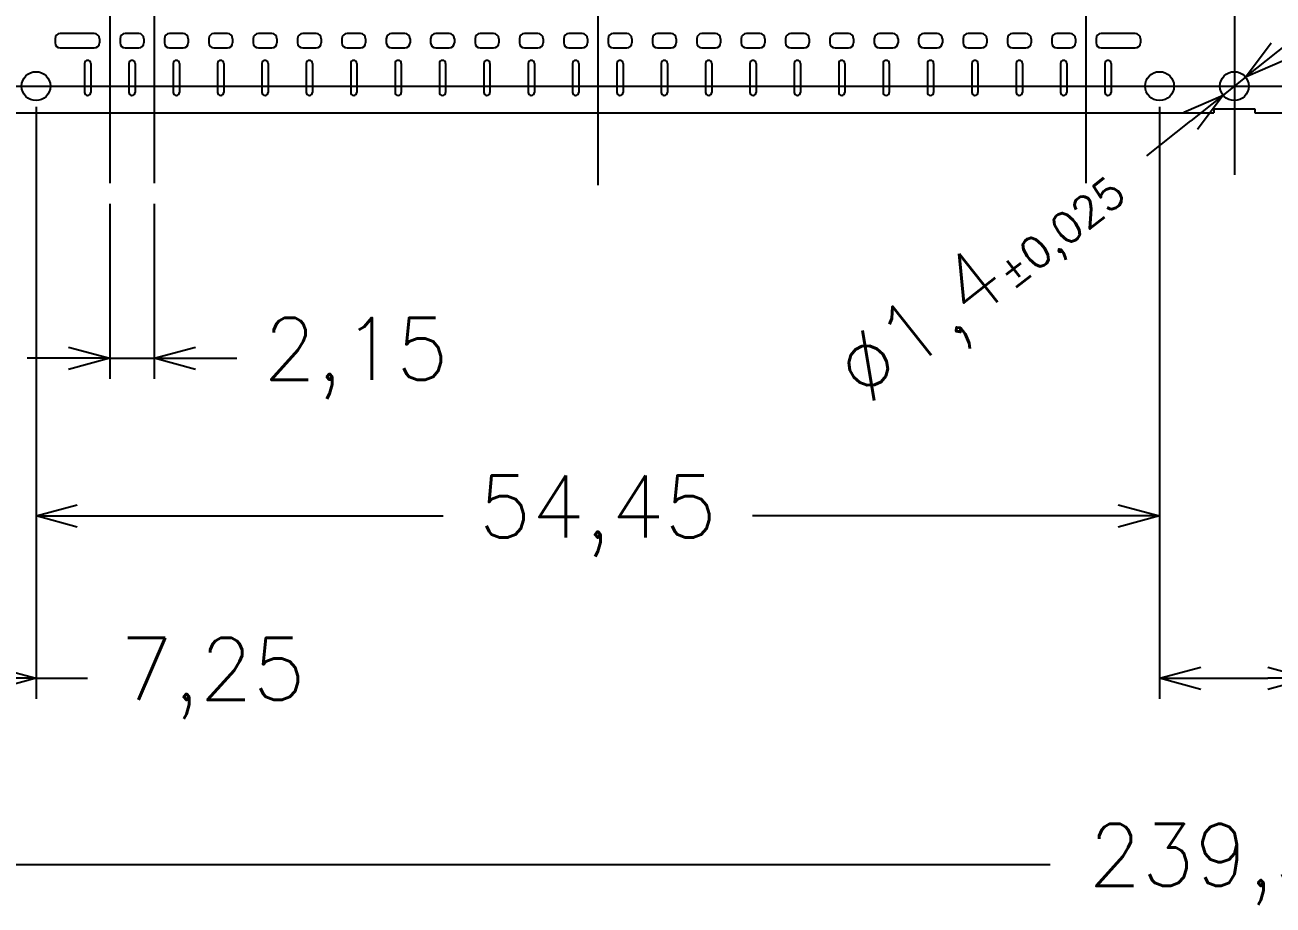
# Model space of a CAD drawing. Header units: millimetres. Extents: x -969 to -640, y 747 to 954.
# Drawn here: x -838.6 to -778.1, y 818.8 to 861.4 of the extents above; entities that cross this region are included whole.
import ezdxf

# ---------------------------------------------------------------- set-up
doc = ezdxf.new("R2010")
doc.units = ezdxf.units.MM
doc.header["$PDMODE"] = 3
doc.header["$PDSIZE"] = -1
doc.linetypes.add('CENTER', pattern=[10.16, 6.35, -1.27, 1.27, -1.27])
doc.layers.get('DEFPOINTS').update_dxf_attribs({"color": 10})
for name, color, linetype in [('1', 3, 'Continuous'), ('CEN', 8, 'CENTER'), ('DIM', 7, 'Continuous')]:
    doc.layers.add(name, color=color, linetype=linetype)
doc.styles.add('SIMPLEX', font='simplex')
doc.styles.get("Standard").update_dxf_attribs({"font": 'txt.shx', "bigfont": 'chineset.shx'})
doc.dimstyles.new('ISO-25', dxfattribs={"dimtxt": 2.5, "dimasz": 2.5, "dimexe": 1.25, "dimexo": 0.625, "dimtad": 1, "dimtxsty": 'Standard', "dimcen": 2.5, "dimadec": 0, "dimazin": 0, "dimtfac": 1, "dimtmove": 0, "dimatfit": 3, "dimfxl": 1, "dimarcsym": 0})

# ---------------------------------------------------------------- blocks, each defined once
blk = doc.blocks.new('_OPEN30')
at = {"color": 0, "linetype": 'ByBlock'}
for p, q in [((-1, 0.268), (0, 0)), ((0, 0), (-1, -0.268)), ((0, 0), (-1, 0))]:
    blk.add_line(p, q, dxfattribs=at)
blk = doc.blocks.new('*D7')
at = {"layer": 'DEFPOINTS', "color": 0, "transparency": 16777216}
for p in [(-845.274, 858.416), (-838.024, 858.416), (-838.024, 829.732)]:
    blk.add_point(p, dxfattribs=at)
at = {"layer": 'DIM', "color": 0, "lineweight": -2, "transparency": 16777216}
for p, q in [((-845.274, 857.416), (-845.274, 828.732)), ((-838.024, 857.416), (-838.024, 828.732)), ((-843.274, 829.732), (-840.024, 829.732)), ((-838.024, 829.732), (-835.524, 829.732))]:
    blk.add_line(p, q, dxfattribs=at)
at = {"layer": 'DIM', "color": 0, "lineweight": -2, "transparency": 16777216, "xscale": 2, "yscale": 2, "zscale": 2, "rotation": 180}
blk.add_blockref('_OPEN30', (-845.274, 829.732), dxfattribs=at)
at = {"layer": 'DIM', "color": 0, "lineweight": -2, "transparency": 16777216, "xscale": 2, "yscale": 2, "zscale": 2}
blk.add_blockref('_OPEN30', (-838.024, 829.732), dxfattribs=at)
at = {"layer": 'DIM', "color": 0, "transparency": 16777216, "insert": (-829.452, 829.732), "char_height": 3, "attachment_point": 5, "style": 'SIMPLEX'}
blk.add_mtext('7,25', dxfattribs=at)
blk = doc.blocks.new('*D8')
at = {"layer": 'DEFPOINTS', "color": 0, "transparency": 16777216}
for p in [(-838.024, 858.416), (-783.574, 858.416), (-783.574, 837.596)]:
    blk.add_point(p, dxfattribs=at)
at = {"layer": 'DIM', "color": 0, "lineweight": -2, "transparency": 16777216}
for p, q in [((-838.024, 857.416), (-838.024, 836.596)), ((-783.574, 857.416), (-783.574, 836.596)), ((-836.024, 837.596), (-818.299, 837.596)), ((-785.574, 837.596), (-803.299, 837.596))]:
    blk.add_line(p, q, dxfattribs=at)
at = {"layer": 'DIM', "color": 0, "lineweight": -2, "transparency": 16777216, "xscale": 2, "yscale": 2, "zscale": 2, "rotation": 180}
blk.add_blockref('_OPEN30', (-838.024, 837.596), dxfattribs=at)
at = {"layer": 'DIM', "color": 0, "lineweight": -2, "transparency": 16777216, "xscale": 2, "yscale": 2, "zscale": 2}
blk.add_blockref('_OPEN30', (-783.574, 837.596), dxfattribs=at)
at = {"layer": 'DIM', "color": 0, "transparency": 16777216, "insert": (-810.799, 837.596), "char_height": 3, "attachment_point": 5, "style": 'SIMPLEX'}
blk.add_mtext('54,45', dxfattribs=at)
blk = doc.blocks.new('*D10')
at = {"layer": 'DEFPOINTS', "color": 0, "transparency": 16777216}
for p in [(-783.574, 858.416), (-776.324, 858.416), (-776.324, 829.732)]:
    blk.add_point(p, dxfattribs=at)
at = {"layer": 'DIM', "color": 0, "lineweight": -2, "transparency": 16777216}
for p, q in [((-783.574, 857.416), (-783.574, 828.732)), ((-776.324, 857.416), (-776.324, 828.732)), ((-781.574, 829.732), (-778.324, 829.732)), ((-776.324, 829.732), (-773.324, 829.732))]:
    blk.add_line(p, q, dxfattribs=at)
at = {"layer": 'DIM', "color": 0, "lineweight": -2, "transparency": 16777216, "xscale": 2, "yscale": 2, "zscale": 2, "rotation": 180}
blk.add_blockref('_OPEN30', (-783.574, 829.732), dxfattribs=at)
at = {"layer": 'DIM', "color": 0, "lineweight": -2, "transparency": 16777216, "xscale": 2, "yscale": 2, "zscale": 2}
blk.add_blockref('_OPEN30', (-776.324, 829.732), dxfattribs=at)
at = {"layer": 'DIM', "color": 0, "transparency": 16777216, "insert": (-767.252, 829.732), "char_height": 3, "attachment_point": 5, "style": 'SIMPLEX'}
blk.add_mtext('7,25', dxfattribs=at)
blk = doc.blocks.new('*D17')
at = {"layer": 'DEFPOINTS', "color": 0, "transparency": 16777216}
for p in [(-834.449, 853.716), (-832.299, 853.716), (-832.299, 845.234)]:
    blk.add_point(p, dxfattribs=at)
at = {"layer": 'DIM', "color": 0, "lineweight": -2, "transparency": 16777216}
for p, q in [((-834.449, 852.716), (-834.449, 844.234)), ((-832.299, 852.716), (-832.299, 844.234)), ((-836.449, 845.234), (-838.449, 845.234)), ((-834.449, 845.234), (-832.299, 845.234)), ((-830.299, 845.234), (-828.299, 845.234))]:
    blk.add_line(p, q, dxfattribs=at)
at = {"layer": 'DIM', "color": 0, "lineweight": -2, "transparency": 16777216, "xscale": 2, "yscale": 2, "zscale": 2}
blk.add_blockref('_OPEN30', (-834.449, 845.234), dxfattribs=at)
at = {"layer": 'DIM', "color": 0, "lineweight": -2, "transparency": 16777216, "xscale": 2, "yscale": 2, "zscale": 2, "rotation": 180}
blk.add_blockref('_OPEN30', (-832.299, 845.234), dxfattribs=at)
at = {"layer": 'DIM', "color": 0, "transparency": 16777216, "insert": (-822.513, 845.234), "char_height": 3, "attachment_point": 5, "style": 'SIMPLEX'}
blk.add_mtext('2,15', dxfattribs=at)
blk = doc.blocks.new('*D33')
at = {"layer": 'DEFPOINTS', "color": 0, "transparency": 16777216}
for p in [(-899.724, 858.416), (-660.174, 858.416), (-899.724, 820.719)]:
    blk.add_point(p, dxfattribs=at)
at = {"layer": 'DIM', "color": 0, "lineweight": -2, "transparency": 16777216}
for p, q in [((-899.724, 857.416), (-899.724, 819.719)), ((-660.174, 857.416), (-660.174, 819.719)), ((-897.724, 820.719), (-788.877, 820.719)), ((-662.174, 820.719), (-771.02, 820.719))]:
    blk.add_line(p, q, dxfattribs=at)
at = {"layer": 'DIM', "color": 0, "lineweight": -2, "transparency": 16777216, "xscale": 2, "yscale": 2, "zscale": 2, "rotation": 180}
blk.add_blockref('_OPEN30', (-899.724, 820.719), dxfattribs=at)
at = {"layer": 'DIM', "color": 0, "lineweight": -2, "transparency": 16777216, "xscale": 2, "yscale": 2, "zscale": 2}
blk.add_blockref('_OPEN30', (-660.174, 820.719), dxfattribs=at)
at = {"layer": 'DIM', "color": 0, "transparency": 16777216, "insert": (-779.949, 820.719), "char_height": 3, "attachment_point": 5, "style": 'SIMPLEX'}
blk.add_mtext('239,55', dxfattribs=at)
blk = doc.blocks.new('*D47')
at = {"layer": 'DEFPOINTS', "color": 0, "transparency": 16777216}
for p in [(-779.401, 858.852), (-780.496, 857.98)]:
    blk.add_point(p, dxfattribs=at)
at = {"layer": 'DIM', "color": 0, "lineweight": -2, "transparency": 16777216}
for p, q in [((-777.836, 860.098), (-776.271, 861.343)), ((-779.401, 858.852), (-780.496, 857.98)), ((-784.192, 855.039), (-782.061, 856.735))]:
    blk.add_line(p, q, dxfattribs=at)
at = {"layer": 'DIM', "color": 0, "lineweight": -2, "transparency": 16777216, "xscale": 2, "yscale": 2, "zscale": 2}
for p, rotation in [((-779.401, 858.852), 218.5169423281127), ((-780.496, 857.98), 38.51694232811271)]:
    blk.add_blockref('_OPEN30', p, dxfattribs=dict(at, rotation=rotation))
at = {"layer": 'DIM', "color": 0, "transparency": 16777216, "insert": (-792.072, 848.767), "char_height": 3, "attachment_point": 5, "rotation": 38.51694, "style": 'SIMPLEX'}
blk.add_mtext('∅1,4{\\H1.500000;±0,025}', dxfattribs=at)

msp = doc.modelspace()

# ---------------------------------------------------------------- linework, layer by layer
at = {"layer": '1'}
for p, q in [((-837.0986804, 860.71640189), (-837.0986804, 860.51640189)), ((-836.8486804, 860.26640189), (-835.1986804, 860.26640189)), ((-833.6986804, 860.26640189), (-833.0486804, 860.26640189)), ((-831.5486804, 860.26640189), (-830.8986804, 860.26640189)), ((-829.3986804, 860.26640189), (-828.7486804, 860.26640189)), ((-827.2486804, 860.26640189), (-826.5986804, 860.26640189)), ((-825.0986804, 860.26640189), (-824.4486804, 860.26640189)), ((-822.9486804, 860.26640189), (-822.2986804, 860.26640189)), ((-820.7986804, 860.26640189), (-820.1486804, 860.26640189)), ((-818.6486804, 860.26640189), (-817.9986804, 860.26640189)), ((-816.4986804, 860.26640189), (-815.8486804, 860.26640189)), ((-814.3486804, 860.26640189), (-813.6986804, 860.26640189)), ((-812.1986804, 860.26640189), (-811.5486804, 860.26640189)), ((-810.0486804, 860.26640189), (-809.3986804, 860.26640189)), ((-807.8986804, 860.26640189), (-807.2486804, 860.26640189)), ((-805.7486804, 860.26640189), (-805.0986804, 860.26640189)), ((-803.5986804, 860.26640189), (-802.9486804, 860.26640189)), ((-801.4486804, 860.26640189), (-800.7986804, 860.26640189)), ((-799.2986804, 860.26640189), (-798.6486804, 860.26640189)), ((-797.1486804, 860.26640189), (-796.4986804, 860.26640189)), ((-794.9986804, 860.26640189), (-794.3486804, 860.26640189)), ((-792.8486804, 860.26640189), (-792.1986804, 860.26640189)), ((-790.6986804, 860.26640189), (-790.0486804, 860.26640189)), ((-788.5486804, 860.26640189), (-787.8986804, 860.26640189)), ((-786.3986804, 860.26640189), (-784.7486804, 860.26640189)), ((-835.6736804, 859.51640189), (-835.6736804, 858.11640189)), ((-835.6736804, 859.51640189), (-835.6736804, 858.11640189)), ((-835.3736804, 859.51640189), (-835.3736804, 858.11640189)), ((-835.3736804, 859.51640189), (-835.3736804, 858.11640189)), ((-833.5236804, 859.51640189), (-833.5236804, 858.11640189)), ((-833.5236804, 859.51640189), (-833.5236804, 858.11640189)), ((-833.2236804, 859.51640189), (-833.2236804, 858.11640189)), ((-833.2236804, 859.51640189), (-833.2236804, 858.11640189)), ((-831.3736804, 859.51640189), (-831.3736804, 858.11640189)), ((-831.3736804, 859.51640189), (-831.3736804, 858.11640189)), ((-831.0736804, 859.51640189), (-831.0736804, 858.11640189)), ((-831.0736804, 859.51640189), (-831.0736804, 858.11640189)), ((-829.2236804, 859.51640189), (-829.2236804, 858.11640189)), ((-829.2236804, 859.51640189), (-829.2236804, 858.11640189)), ((-828.9236804, 859.51640189), (-828.9236804, 858.11640189)), ((-828.9236804, 859.51640189), (-828.9236804, 858.11640189)), ((-827.0736804, 859.51640189), (-827.0736804, 858.11640189)), ((-827.0736804, 859.51640189), (-827.0736804, 858.11640189)), ((-826.7736804, 859.51640189), (-826.7736804, 858.11640189)), ((-826.7736804, 859.51640189), (-826.7736804, 858.11640189)), ((-824.9236804, 859.51640189), (-824.9236804, 858.11640189)), ((-824.9236804, 859.51640189), (-824.9236804, 858.11640189)), ((-824.6236804, 859.51640189), (-824.6236804, 858.11640189)), ((-824.6236804, 859.51640189), (-824.6236804, 858.11640189)), ((-822.7736804, 859.51640189), (-822.7736804, 858.11640189)), ((-822.7736804, 859.51640189), (-822.7736804, 858.11640189)), ((-822.4736804, 859.51640189), (-822.4736804, 858.11640189)), ((-822.4736804, 859.51640189), (-822.4736804, 858.11640189)), ((-820.6236804, 859.51640189), (-820.6236804, 858.11640189)), ((-820.6236804, 859.51640189), (-820.6236804, 858.11640189)), ((-820.3236804, 859.51640189), (-820.3236804, 858.11640189)), ((-820.3236804, 859.51640189), (-820.3236804, 858.11640189)), ((-818.4736804, 859.51640189), (-818.4736804, 858.11640189)), ((-818.4736804, 859.51640189), (-818.4736804, 858.11640189)), ((-818.1736804, 859.51640189), (-818.1736804, 858.11640189)), ((-818.1736804, 859.51640189), (-818.1736804, 858.11640189)), ((-816.3236804, 859.51640189), (-816.3236804, 858.11640189)), ((-816.3236804, 859.51640189), (-816.3236804, 858.11640189)), ((-816.0236804, 859.51640189), (-816.0236804, 858.11640189)), ((-816.0236804, 859.51640189), (-816.0236804, 858.11640189)), ((-814.1736804, 859.51640189), (-814.1736804, 858.11640189)), ((-814.1736804, 859.51640189), (-814.1736804, 858.11640189)), ((-813.8736804, 859.51640189), (-813.8736804, 858.11640189)), ((-813.8736804, 859.51640189), (-813.8736804, 858.11640189)), ((-812.0236804, 859.51640189), (-812.0236804, 858.11640189)), ((-812.0236804, 859.51640189), (-812.0236804, 858.11640189)), ((-811.7236804, 859.51640189), (-811.7236804, 858.11640189)), ((-811.7236804, 859.51640189), (-811.7236804, 858.11640189)), ((-809.8736804, 859.51640189), (-809.8736804, 858.11640189)), ((-809.8736804, 859.51640189), (-809.8736804, 858.11640189)), ((-809.5736804, 859.51640189), (-809.5736804, 858.11640189)), ((-809.5736804, 859.51640189), (-809.5736804, 858.11640189)), ((-807.7236804, 859.51640189), (-807.7236804, 858.11640189)), ((-807.7236804, 859.51640189), (-807.7236804, 858.11640189)), ((-807.4236804, 859.51640189), (-807.4236804, 858.11640189)), ((-807.4236804, 859.51640189), (-807.4236804, 858.11640189)), ((-805.5736804, 859.51640189), (-805.5736804, 858.11640189)), ((-805.5736804, 859.51640189), (-805.5736804, 858.11640189)), ((-805.2736804, 859.51640189), (-805.2736804, 858.11640189)), ((-805.2736804, 859.51640189), (-805.2736804, 858.11640189)), ((-803.4236804, 859.51640189), (-803.4236804, 858.11640189)), ((-803.4236804, 859.51640189), (-803.4236804, 858.11640189)), ((-803.1236804, 859.51640189), (-803.1236804, 858.11640189)), ((-803.1236804, 859.51640189), (-803.1236804, 858.11640189)), ((-801.2736804, 859.51640189), (-801.2736804, 858.11640189)), ((-801.2736804, 859.51640189), (-801.2736804, 858.11640189)), ((-800.9736804, 859.51640189), (-800.9736804, 858.11640189)), ((-800.9736804, 859.51640189), (-800.9736804, 858.11640189)), ((-799.1236804, 859.51640189), (-799.1236804, 858.11640189)), ((-799.1236804, 859.51640189), (-799.1236804, 858.11640189)), ((-798.8236804, 859.51640189), (-798.8236804, 858.11640189)), ((-798.8236804, 859.51640189), (-798.8236804, 858.11640189)), ((-796.9736804, 859.51640189), (-796.9736804, 858.11640189)), ((-796.9736804, 859.51640189), (-796.9736804, 858.11640189)), ((-796.6736804, 859.51640189), (-796.6736804, 858.11640189)), ((-796.6736804, 859.51640189), (-796.6736804, 858.11640189)), ((-794.8236804, 859.51640189), (-794.8236804, 858.11640189)), ((-794.8236804, 859.51640189), (-794.8236804, 858.11640189)), ((-794.5236804, 859.51640189), (-794.5236804, 858.11640189)), ((-794.5236804, 859.51640189), (-794.5236804, 858.11640189)), ((-792.6736804, 859.51640189), (-792.6736804, 858.11640189)), ((-792.6736804, 859.51640189), (-792.6736804, 858.11640189)), ((-792.3736804, 859.51640189), (-792.3736804, 858.11640189)), ((-792.3736804, 859.51640189), (-792.3736804, 858.11640189)), ((-790.5236804, 859.51640189), (-790.5236804, 858.11640189)), ((-790.5236804, 859.51640189), (-790.5236804, 858.11640189)), ((-790.2236804, 859.51640189), (-790.2236804, 858.11640189)), ((-790.2236804, 859.51640189), (-790.2236804, 858.11640189)), ((-788.3736804, 859.51640189), (-788.3736804, 858.11640189)), ((-788.3736804, 859.51640189), (-788.3736804, 858.11640189)), ((-788.0736804, 859.51640189), (-788.0736804, 858.11640189)), ((-788.0736804, 859.51640189), (-788.0736804, 858.11640189)), ((-786.2236804, 859.51640189), (-786.2236804, 858.11640189)), ((-786.2236804, 859.51640189), (-786.2236804, 858.11640189)), ((-785.9236804, 859.51640189), (-785.9236804, 858.11640189)), ((-785.9236804, 859.51640189), (-785.9236804, 858.11640189)), ((-780.9486804, 857.31640189), (-779.9486804, 857.31640189)), ((-780.9486804, 857.31640189), (-780.9486804, 857.11640189)), ((-779.9486804, 857.31640189), (-778.9486804, 857.31640189)), ((-778.9486804, 857.31640189), (-778.9486804, 857.11640189))]:
    msp.add_line(p, q, dxfattribs=at)
at = {"layer": '1', "linetype": 'ByBlock'}
for p, q in [((-835.1986804, 860.96640189), (-836.8486804, 860.96640189)), ((-834.9486804, 860.71640189), (-834.9486804, 860.51640189)), ((-833.9486804, 860.71640189), (-833.9486804, 860.51640189)), ((-833.0486804, 860.96640189), (-833.6986804, 860.96640189)), ((-832.7986804, 860.71640189), (-832.7986804, 860.51640189)), ((-831.7986804, 860.71640189), (-831.7986804, 860.51640189)), ((-830.8986804, 860.96640189), (-831.5486804, 860.96640189)), ((-830.6486804, 860.71640189), (-830.6486804, 860.51640189)), ((-829.6486804, 860.71640189), (-829.6486804, 860.51640189)), ((-828.7486804, 860.96640189), (-829.3986804, 860.96640189)), ((-828.4986804, 860.71640189), (-828.4986804, 860.51640189)), ((-827.4986804, 860.71640189), (-827.4986804, 860.51640189)), ((-826.5986804, 860.96640189), (-827.2486804, 860.96640189)), ((-826.3486804, 860.71640189), (-826.3486804, 860.51640189)), ((-825.3486804, 860.71640189), (-825.3486804, 860.51640189)), ((-824.4486804, 860.96640189), (-825.0986804, 860.96640189)), ((-824.1986804, 860.71640189), (-824.1986804, 860.51640189)), ((-823.1986804, 860.71640189), (-823.1986804, 860.51640189)), ((-822.2986804, 860.96640189), (-822.9486804, 860.96640189)), ((-822.0486804, 860.71640189), (-822.0486804, 860.51640189)), ((-821.0486804, 860.71640189), (-821.0486804, 860.51640189)), ((-820.1486804, 860.96640189), (-820.7986804, 860.96640189)), ((-819.8986804, 860.71640189), (-819.8986804, 860.51640189)), ((-818.8986804, 860.71640189), (-818.8986804, 860.51640189)), ((-817.9986804, 860.96640189), (-818.6486804, 860.96640189)), ((-817.7486804, 860.71640189), (-817.7486804, 860.51640189)), ((-816.7486804, 860.71640189), (-816.7486804, 860.51640189)), ((-815.8486804, 860.96640189), (-816.4986804, 860.96640189)), ((-815.5986804, 860.71640189), (-815.5986804, 860.51640189)), ((-814.5986804, 860.71640189), (-814.5986804, 860.51640189)), ((-813.6986804, 860.96640189), (-814.3486804, 860.96640189)), ((-813.4486804, 860.71640189), (-813.4486804, 860.51640189)), ((-812.4486804, 860.71640189), (-812.4486804, 860.51640189)), ((-811.5486804, 860.96640189), (-812.1986804, 860.96640189)), ((-811.2986804, 860.71640189), (-811.2986804, 860.51640189)), ((-810.2986804, 860.71640189), (-810.2986804, 860.51640189)), ((-809.3986804, 860.96640189), (-810.0486804, 860.96640189)), ((-809.1486804, 860.71640189), (-809.1486804, 860.51640189)), ((-808.1486804, 860.71640189), (-808.1486804, 860.51640189)), ((-807.2486804, 860.96640189), (-807.8986804, 860.96640189)), ((-806.9986804, 860.71640189), (-806.9986804, 860.51640189)), ((-805.9986804, 860.71640189), (-805.9986804, 860.51640189)), ((-805.0986804, 860.96640189), (-805.7486804, 860.96640189)), ((-804.8486804, 860.71640189), (-804.8486804, 860.51640189)), ((-803.8486804, 860.71640189), (-803.8486804, 860.51640189)), ((-802.9486804, 860.96640189), (-803.5986804, 860.96640189)), ((-802.6986804, 860.71640189), (-802.6986804, 860.51640189)), ((-801.6986804, 860.71640189), (-801.6986804, 860.51640189)), ((-800.7986804, 860.96640189), (-801.4486804, 860.96640189)), ((-800.5486804, 860.71640189), (-800.5486804, 860.51640189)), ((-799.5486804, 860.71640189), (-799.5486804, 860.51640189)), ((-798.6486804, 860.96640189), (-799.2986804, 860.96640189)), ((-798.3986804, 860.71640189), (-798.3986804, 860.51640189)), ((-797.3986804, 860.71640189), (-797.3986804, 860.51640189)), ((-796.4986804, 860.96640189), (-797.1486804, 860.96640189)), ((-796.2486804, 860.71640189), (-796.2486804, 860.51640189)), ((-795.2486804, 860.71640189), (-795.2486804, 860.51640189)), ((-794.3486804, 860.96640189), (-794.9986804, 860.96640189)), ((-794.0986804, 860.71640189), (-794.0986804, 860.51640189)), ((-793.0986804, 860.71640189), (-793.0986804, 860.51640189)), ((-792.1986804, 860.96640189), (-792.8486804, 860.96640189)), ((-791.9486804, 860.71640189), (-791.9486804, 860.51640189)), ((-790.9486804, 860.71640189), (-790.9486804, 860.51640189)), ((-790.0486804, 860.96640189), (-790.6986804, 860.96640189)), ((-789.7986804, 860.71640189), (-789.7986804, 860.51640189)), ((-788.7986804, 860.71640189), (-788.7986804, 860.51640189)), ((-787.8986804, 860.96640189), (-788.5486804, 860.96640189)), ((-787.6486804, 860.71640189), (-787.6486804, 860.51640189)), ((-786.6486804, 860.71640189), (-786.6486804, 860.51640189)), ((-784.7486804, 860.96640189), (-786.3986804, 860.96640189)), ((-784.4986804, 860.71640189), (-784.4986804, 860.51640189)), ((-840.6486804, 857.11640189), (-810.7986804, 857.11640189)), ((-810.7986804, 857.11640189), (-780.9486804, 857.11640189)), ((-778.9486804, 857.11640189), (-749.0986804, 857.11640189))]:
    msp.add_line(p, q, dxfattribs=at)
at = {"layer": '1'}
for centre in [(-838.0236804, 858.41640189), (-783.5736804, 858.41640189), (-779.9486804, 858.41640189)]:
    msp.add_circle(centre, 0.7, dxfattribs=at)
for centre, radius, start, end in [((-836.8486804, 860.71640189), 0.25, 90, 180), ((-836.8486804, 860.51640189), 0.25, 180, 270), ((-835.5236804, 859.51640189), 0.15, 0, 180), ((-835.5236804, 859.51640189), 0.15, 0, 180), ((-833.3736804, 859.51640189), 0.15, 0, 180), ((-833.3736804, 859.51640189), 0.15, 0, 180), ((-831.2236804, 859.51640189), 0.15, 0, 180), ((-831.2236804, 859.51640189), 0.15, 0, 180), ((-829.0736804, 859.51640189), 0.15, 0, 180), ((-829.0736804, 859.51640189), 0.15, 0, 180), ((-826.9236804, 859.51640189), 0.15, 0, 180), ((-826.9236804, 859.51640189), 0.15, 0, 180), ((-824.7736804, 859.51640189), 0.15, 0, 180), ((-824.7736804, 859.51640189), 0.15, 0, 180), ((-822.6236804, 859.51640189), 0.15, 0, 180), ((-822.6236804, 859.51640189), 0.15, 0, 180), ((-820.4736804, 859.51640189), 0.15, 0, 180), ((-820.4736804, 859.51640189), 0.15, 0, 180), ((-818.3236804, 859.51640189), 0.15, 0, 180), ((-818.3236804, 859.51640189), 0.15, 0, 180), ((-816.1736804, 859.51640189), 0.15, 0, 180), ((-816.1736804, 859.51640189), 0.15, 0, 180), ((-814.0236804, 859.51640189), 0.15, 0, 180), ((-814.0236804, 859.51640189), 0.15, 0, 180), ((-811.8736804, 859.51640189), 0.15, 0, 180), ((-811.8736804, 859.51640189), 0.15, 0, 180), ((-809.7236804, 859.51640189), 0.15, 0, 180), ((-809.7236804, 859.51640189), 0.15, 0, 180), ((-807.5736804, 859.51640189), 0.15, 0, 180), ((-807.5736804, 859.51640189), 0.15, 0, 180), ((-805.4236804, 859.51640189), 0.15, 0, 180), ((-805.4236804, 859.51640189), 0.15, 0, 180), ((-803.2736804, 859.51640189), 0.15, 0, 180), ((-803.2736804, 859.51640189), 0.15, 0, 180), ((-801.1236804, 859.51640189), 0.15, 0, 180), ((-801.1236804, 859.51640189), 0.15, 0, 180), ((-798.9736804, 859.51640189), 0.15, 0, 180), ((-798.9736804, 859.51640189), 0.15, 0, 180), ((-796.8236804, 859.51640189), 0.15, 0, 180), ((-796.8236804, 859.51640189), 0.15, 0, 180), ((-794.6736804, 859.51640189), 0.15, 0, 180), ((-794.6736804, 859.51640189), 0.15, 0, 180), ((-792.5236804, 859.51640189), 0.15, 0, 180), ((-792.5236804, 859.51640189), 0.15, 0, 180), ((-790.3736804, 859.51640189), 0.15, 0, 180), ((-790.3736804, 859.51640189), 0.15, 0, 180), ((-788.2236804, 859.51640189), 0.15, 0, 180), ((-788.2236804, 859.51640189), 0.15, 0, 180), ((-786.0736804, 859.51640189), 0.15, 0, 180), ((-786.0736804, 859.51640189), 0.15, 0, 180), ((-835.5236804, 858.11640189), 0.15, 180, 0), ((-835.5236804, 858.11640189), 0.15, 180, 0), ((-833.3736804, 858.11640189), 0.15, 180, 0), ((-833.3736804, 858.11640189), 0.15, 180, 0), ((-831.2236804, 858.11640189), 0.15, 180, 0), ((-831.2236804, 858.11640189), 0.15, 180, 0), ((-829.0736804, 858.11640189), 0.15, 180, 0), ((-829.0736804, 858.11640189), 0.15, 180, 0), ((-826.9236804, 858.11640189), 0.15, 180, 0), ((-826.9236804, 858.11640189), 0.15, 180, 0), ((-824.7736804, 858.11640189), 0.15, 180, 0), ((-824.7736804, 858.11640189), 0.15, 180, 0), ((-822.6236804, 858.11640189), 0.15, 180, 0), ((-822.6236804, 858.11640189), 0.15, 180, 0), ((-820.4736804, 858.11640189), 0.15, 180, 0), ((-820.4736804, 858.11640189), 0.15, 180, 0), ((-818.3236804, 858.11640189), 0.15, 180, 0), ((-818.3236804, 858.11640189), 0.15, 180, 0), ((-816.1736804, 858.11640189), 0.15, 180, 0), ((-816.1736804, 858.11640189), 0.15, 180, 0), ((-814.0236804, 858.11640189), 0.15, 180, 0), ((-814.0236804, 858.11640189), 0.15, 180, 0), ((-811.8736804, 858.11640189), 0.15, 180, 0), ((-811.8736804, 858.11640189), 0.15, 180, 0), ((-809.7236804, 858.11640189), 0.15, 180, 0), ((-809.7236804, 858.11640189), 0.15, 180, 0), ((-807.5736804, 858.11640189), 0.15, 180, 0), ((-807.5736804, 858.11640189), 0.15, 180, 0), ((-805.4236804, 858.11640189), 0.15, 180, 0), ((-805.4236804, 858.11640189), 0.15, 180, 0), ((-803.2736804, 858.11640189), 0.15, 180, 0), ((-803.2736804, 858.11640189), 0.15, 180, 0), ((-801.1236804, 858.11640189), 0.15, 180, 0), ((-801.1236804, 858.11640189), 0.15, 180, 0), ((-798.9736804, 858.11640189), 0.15, 180, 0), ((-798.9736804, 858.11640189), 0.15, 180, 0), ((-796.8236804, 858.11640189), 0.15, 180, 0), ((-796.8236804, 858.11640189), 0.15, 180, 0), ((-794.6736804, 858.11640189), 0.15, 180, 0), ((-794.6736804, 858.11640189), 0.15, 180, 0), ((-792.5236804, 858.11640189), 0.15, 180, 0), ((-792.5236804, 858.11640189), 0.15, 180, 0), ((-790.3736804, 858.11640189), 0.15, 180, 0), ((-790.3736804, 858.11640189), 0.15, 180, 0), ((-788.2236804, 858.11640189), 0.15, 180, 0), ((-788.2236804, 858.11640189), 0.15, 180, 0), ((-786.0736804, 858.11640189), 0.15, 180, 0), ((-786.0736804, 858.11640189), 0.15, 180, 0)]:
    msp.add_arc(centre, radius, start, end, dxfattribs=at)
at = {"layer": '1', "linetype": 'ByBlock'}
for centre, start, end in [((-835.1986804, 860.71640189), 360, 90), ((-833.6986804, 860.71640189), 90, 180), ((-833.0486804, 860.71640189), 360, 90), ((-831.5486804, 860.71640189), 90, 180), ((-830.8986804, 860.71640189), 360, 90), ((-829.3986804, 860.71640189), 90, 180), ((-828.7486804, 860.71640189), 360, 90), ((-827.2486804, 860.71640189), 90, 180), ((-826.5986804, 860.71640189), 360, 90), ((-825.0986804, 860.71640189), 90, 180), ((-824.4486804, 860.71640189), 360, 90), ((-822.9486804, 860.71640189), 90, 180), ((-822.2986804, 860.71640189), 360, 90), ((-820.7986804, 860.71640189), 90, 180), ((-820.1486804, 860.71640189), 360, 90), ((-818.6486804, 860.71640189), 90, 180), ((-817.9986804, 860.71640189), 360, 90), ((-816.4986804, 860.71640189), 90, 180), ((-815.8486804, 860.71640189), 360, 90), ((-814.3486804, 860.71640189), 90, 180), ((-813.6986804, 860.71640189), 360, 90), ((-812.1986804, 860.71640189), 90, 180), ((-811.5486804, 860.71640189), 360, 90), ((-810.0486804, 860.71640189), 90, 180), ((-809.3986804, 860.71640189), 360, 90), ((-807.8986804, 860.71640189), 90, 180), ((-807.2486804, 860.71640189), 360, 90), ((-805.7486804, 860.71640189), 90, 180), ((-805.0986804, 860.71640189), 360, 90), ((-803.5986804, 860.71640189), 90, 180), ((-802.9486804, 860.71640189), 360, 90), ((-801.4486804, 860.71640189), 90, 180), ((-800.7986804, 860.71640189), 360, 90), ((-799.2986804, 860.71640189), 90, 180), ((-798.6486804, 860.71640189), 360, 90), ((-797.1486804, 860.71640189), 90, 180), ((-796.4986804, 860.71640189), 360, 90), ((-794.9986804, 860.71640189), 90, 180), ((-794.3486804, 860.71640189), 360, 90), ((-792.8486804, 860.71640189), 90, 180), ((-792.1986804, 860.71640189), 360, 90), ((-790.6986804, 860.71640189), 90, 180), ((-790.0486804, 860.71640189), 360, 90), ((-788.5486804, 860.71640189), 90, 180), ((-787.8986804, 860.71640189), 360, 90), ((-786.3986804, 860.71640189), 90, 180), ((-784.7486804, 860.71640189), 360, 90), ((-835.1986804, 860.51640189), 270, 360), ((-833.6986804, 860.51640189), 180, 270), ((-833.0486804, 860.51640189), 270, 360), ((-831.5486804, 860.51640189), 180, 270), ((-830.8986804, 860.51640189), 270, 360), ((-829.3986804, 860.51640189), 180, 270), ((-828.7486804, 860.51640189), 270, 360), ((-827.2486804, 860.51640189), 180, 270), ((-826.5986804, 860.51640189), 270, 360), ((-825.0986804, 860.51640189), 180, 270), ((-824.4486804, 860.51640189), 270, 360), ((-822.9486804, 860.51640189), 180, 270), ((-822.2986804, 860.51640189), 270, 360), ((-820.7986804, 860.51640189), 180, 270), ((-820.1486804, 860.51640189), 270, 360), ((-818.6486804, 860.51640189), 180, 270), ((-817.9986804, 860.51640189), 270, 360), ((-816.4986804, 860.51640189), 180, 270), ((-815.8486804, 860.51640189), 270, 360), ((-814.3486804, 860.51640189), 180, 270), ((-813.6986804, 860.51640189), 270, 360), ((-812.1986804, 860.51640189), 180, 270), ((-811.5486804, 860.51640189), 270, 360), ((-810.0486804, 860.51640189), 180, 270), ((-809.3986804, 860.51640189), 270, 360), ((-807.8986804, 860.51640189), 180, 270), ((-807.2486804, 860.51640189), 270, 360), ((-805.7486804, 860.51640189), 180, 270), ((-805.0986804, 860.51640189), 270, 360), ((-803.5986804, 860.51640189), 180, 270), ((-802.9486804, 860.51640189), 270, 360), ((-801.4486804, 860.51640189), 180, 270), ((-800.7986804, 860.51640189), 270, 360), ((-799.2986804, 860.51640189), 180, 270), ((-798.6486804, 860.51640189), 270, 360), ((-797.1486804, 860.51640189), 180, 270), ((-796.4986804, 860.51640189), 270, 360), ((-794.9986804, 860.51640189), 180, 270), ((-794.3486804, 860.51640189), 270, 360), ((-792.8486804, 860.51640189), 180, 270), ((-792.1986804, 860.51640189), 270, 360), ((-790.6986804, 860.51640189), 180, 270), ((-790.0486804, 860.51640189), 270, 360), ((-788.5486804, 860.51640189), 180, 270), ((-787.8986804, 860.51640189), 270, 360), ((-786.3986804, 860.51640189), 180, 270), ((-784.7486804, 860.51640189), 270, 360)]:
    msp.add_arc(centre, 0.25, start, end, dxfattribs=at)
at = {"layer": 'CEN', "linetype": 'ByBlock'}
for p, q in [((-810.7986804, 920.61640189), (-810.7986804, 853.61640189)), ((-834.4486804, 920.51640189), (-834.4486804, 853.71640189)), ((-832.2986804, 920.51640189), (-832.2986804, 853.71640189)), ((-787.1486804, 920.51640189), (-787.1486804, 853.71640189)), ((-779.9486804, 920.11640189), (-779.9486804, 854.11640189)), ((-779.9486804, 920.11640189), (-779.9486804, 854.11640189)), ((-904.7736804, 858.41640189), (-656.1236804, 858.41640189))]:
    msp.add_line(p, q, dxfattribs=at)

# ---------------------------------------------------------------- dimensions: what is measured, and where the dimension line sits
at = {"layer": 'DIM'}
dim = msp.add_diameter_dim_2p(p1=(-779.400983568, 858.852324105), p2=(-780.496377231, 857.980479668), dimstyle='ISO-25', override={"dimtxt": 3, "dimasz": 2, "dimexe": 1, "dimexo": 1, "dimgap": 1.5, "dimtad": 0, "dimdec": 8, "dimtxsty": 'SIMPLEX', "dimblk1": 'OPEN30', "dimblk2": 'OPEN30', "dimsah": 1, "dimtol": 1, "dimtp": 0.025, "dimtm": 0.025, "dimtfac": 0.5, "dimtdec": 8}, dxfattribs=at)
dim.commit()
dim.dimension.update_dxf_attribs({"geometry": '*D47', "text_midpoint": (-792.072336195, 848.766956021), "dimtype": 131})
for base, p1, p2, picture, middle in [((-899.7236803994, 820.7191054108), (-660.1736803994, 858.4164018862), (-899.7236803994, 858.4164018862), '*D33', (-779.9486803994, 820.7191054108)), ((-783.5736803994, 837.5960476242), (-838.0236803994, 858.4164018862), (-783.5736803994, 858.4164018862), '*D8', (-810.7986803994, 837.5960476242)), ((-832.2986804, 845.23376247), (-834.4486804, 853.71640189), (-832.2986804, 853.71640189), '*D17', (-822.51296611, 845.23376247))]:
    dim = msp.add_linear_dim(base=base, p1=p1, p2=p2, dimstyle='ISO-25', override={"dimtxt": 3, "dimasz": 2, "dimexe": 1, "dimexo": 1, "dimgap": 1.5, "dimtad": 0, "dimdec": 8, "dimtxsty": 'SIMPLEX', "dimblk1": 'OPEN30', "dimblk2": 'OPEN30', "dimsah": 1, "dimtp": 0.05, "dimtm": 0.05, "dimtfac": 0.5, "dimtdec": 8}, dxfattribs=at)
    dim.commit()
    dim.dimension.update_dxf_attribs({"geometry": picture, "text_midpoint": middle})
for base, p1, p2, picture, middle in [((-838.0236803994, 829.7322828485), (-845.2736803994, 858.4164018862), (-838.0236803994, 858.4164018862), '*D7', (-829.4522518279, 829.7322828485)), ((-776.3236803994, 829.7322828485), (-783.5736803994, 858.4164018862), (-776.3236803994, 858.4164018862), '*D10', (-767.2522518279, 829.7322828485))]:
    dim = msp.add_linear_dim(base=base, p1=p1, p2=p2, dimstyle='ISO-25', override={"dimtxt": 3, "dimasz": 2, "dimexe": 1, "dimexo": 1, "dimgap": 1.5, "dimtad": 0, "dimdec": 8, "dimtxsty": 'SIMPLEX', "dimblk1": 'OPEN30', "dimblk2": 'OPEN30', "dimsah": 1, "dimtp": 0.05, "dimtm": 0.05, "dimtfac": 0.5, "dimtdec": 8}, dxfattribs=at)
    dim.commit()
    dim.dimension.update_dxf_attribs({"geometry": picture, "text_midpoint": middle, "dimtype": 128})

doc.saveas('drawing.dxf')
